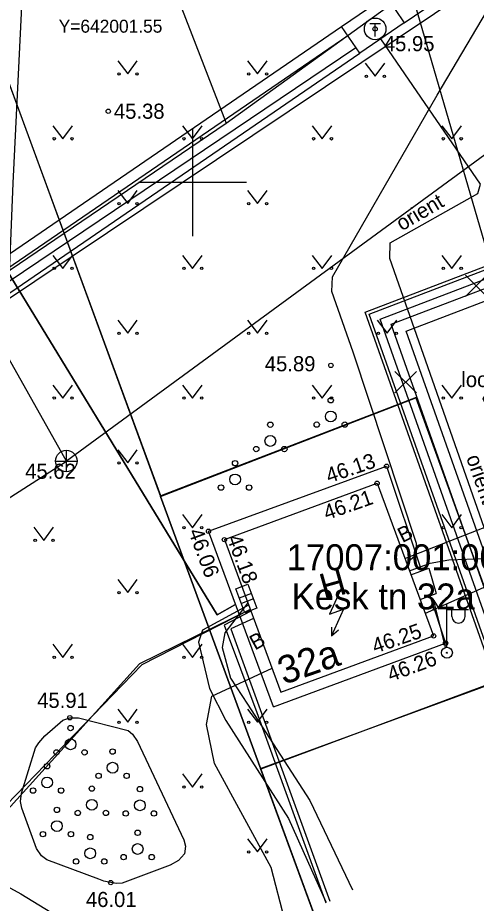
# Model space of a CAD drawing. Extents: x 641898 to 642187, y 6456130 to 6456463.
# Drawn here: x 641991.91 to 642013.13, y 6456216.62 to 6456257.61 of the extents above; entities that cross this region are included whole.
import ezdxf

# ---------------------------------------------------------------- set-up
doc = ezdxf.new("R2010")
doc.units = 0
for name, color, linetype in [('ABIJOONIS', 7, 'Continuous'), ('HALJASTUS', 7, 'Continuous'), ('KKAEV', 7, 'Continuous'), ('KORGUS', 7, 'Continuous'), ('MPOHULIIN', 7, 'Continuous'), ('PIIR', 7, 'Continuous'), ('POST', 7, 'Continuous'), ('PUU', 7, 'Continuous'), ('RAJATIS', 7, 'Continuous'), ('TKAEV', 7, 'Continuous'), ('TTRASS', 7, 'Continuous'), ('VORK', 7, 'Continuous')]:
    doc.layers.add(name, color=color, linetype=linetype)

# ---------------------------------------------------------------- blocks, each defined once
blk = doc.blocks.new('RING02')
at = {"layer": 'KORGUS'}
blk.add_circle((0, 0), 20, dxfattribs=at)
blk = doc.blocks.new('PQQSAS')
at = {"layer": 'HALJASTUS'}
for centre, radius in [((0, 150), 25), ((0, 0), 50), ((-130, -75), 25), ((130, -75), 25)]:
    blk.add_circle(centre, radius, dxfattribs=at)
blk = doc.blocks.new('MURU')
at = {"layer": 'HALJASTUS'}
for p, q in [((-92.7, 121.3), (0, 0)), ((0, 0), (89.1, 121.3))]:
    blk.add_line(p, q, dxfattribs=at)
for centre in [(-80.2, 0), (85.5, 0)]:
    blk.add_circle(centre, 11, dxfattribs=at)
blk = doc.blocks.new('KAKAEV')
at = {"layer": 'KKAEV'}
for p, q in [((0, -100), (0, 100)), ((-100, 0), (100, 0))]:
    blk.add_line(p, q, dxfattribs=at)
blk.add_circle((0, 0), 100, dxfattribs=at)
blk = doc.blocks.new('PQQSAS_1')
at = {"layer": 'PUU'}
for centre, radius in [((0, 150), 25), ((0, 0), 50), ((-130, -75), 25), ((130, -75), 25)]:
    blk.add_circle(centre, radius, dxfattribs=at)
blk = doc.blocks.new('BEPOST_1')
at = {"layer": 'POST'}
for radius in [50, 4.67]:
    blk.add_circle((0, 0), radius, dxfattribs=at)
blk = doc.blocks.new('POINT_DISPLAY')
blk.add_line((0, 0), (0, 0))
blk = doc.blocks.new('VAPOST_1')
at = {"layer": 'POST'}
for p, q in [((0, 50), (0, 450)), ((0, 400), (200, 400)), ((45.3, 335.8), (45.3, 400)), ((167.9, 335.8), (167.9, 400))]:
    blk.add_line(p, q, dxfattribs=at)
blk.add_arc((106.6, 335.8), 61.3, 180, 0, dxfattribs=at)
blk.add_blockref('POINT_DISPLAY', (0, 0), dxfattribs=at)
blk = doc.blocks.new('AJ_2')
at = {"layer": 'RAJATIS'}
for p, q in [((95.2, 449.3), (-18.5, 200.9)), ((-18.5, 200.9), (111.1, 245.8)), ((111.1, 245.8), (0, 0)), ((0, 79.3), (0, 0)), ((0, 0), (66.1, 52.9))]:
    blk.add_line(p, q, dxfattribs=at)
blk = doc.blocks.new('MPSUUN')
at = {"layer": 'MPOHULIIN'}
for p, q in [((50, 0), (500, 0)), ((500, 0), (409.7, -29.7)), ((500, 0), (409.8, 30))]:
    blk.add_line(p, q, dxfattribs=at)
blk.add_blockref('POINT_DISPLAY', (0, 0), dxfattribs=at)
blk = doc.blocks.new('RING02_1')
at = {"layer": 'KORGUS'}
blk.add_circle((0, 0), 20, dxfattribs=at)
blk = doc.blocks.new('SOKAEV_1')
at = {"layer": 'TKAEV'}
for p, q in [((-50, 50), (50, 50)), ((0, -70), (0, 50))]:
    blk.add_line(p, q, dxfattribs=at)
blk.add_circle((0, 0), 100, dxfattribs=at)
blk = doc.blocks.new('EITOOT')
at = {"layer": 'TTRASS'}
for p, q in [((-99, 99), (99, -99)), ((-99, -99), (99, 99))]:
    blk.add_line(p, q, dxfattribs=at)
blk = doc.blocks.new('ELKAPP')
at = {"layer": 'POST'}
for p, q in [((-27.1, 59.7), (-27.1, -59.7)), ((27.1, 59.7), (27.1, -59.7))]:
    blk.add_line(p, q, dxfattribs=at)
blk.add_lwpolyline([(-119.5, 59.7), (119.5, 59.7), (119.5, -59.7), (-119.5, -59.7)], close=True, dxfattribs=at)
blk = doc.blocks.new('VKORIS')
at = {"layer": 'VORK'}
for p, q in [((0, 500), (0, -500)), ((-500, 0), (500, 0))]:
    blk.add_line(p, q, dxfattribs=at)

msp = doc.modelspace()

# ---------------------------------------------------------------- linework, layer by layer
at = {"layer": 'ABIJOONIS'}
for p, q in [((642001.474, 6456233.449), (642008.535, 6456236.058)), ((642008.535, 6456236.058), (642011.151, 6456228.996)), ((642003.741, 6456225.71), (642000.738, 6456233.837)), ((642010.104, 6456231.822), (642010.926, 6456232.127)), ((642010.926, 6456232.127), (642011.273, 6456230.954)), ((642010.528, 6456230.678), (642011.273, 6456230.954)), ((642010.977, 6456230.844), (642011.705, 6456228.66)), ((642003.741, 6456225.71), (642011.705, 6456228.66))]:
    msp.add_line(p, q, dxfattribs=at)
for points in [[(642009.896, 6456232.384), (642010.36, 6456232.76), (642010.36, 6456233.27), (642007.43, 6456242.12), (642006.45, 6456244.94), (642006.48, 6456245.62), (642011.32, 6456254.02), (642016.38, 6456262.58), (642021.37, 6456271.1), (642026.92, 6456280.56), (642032.1, 6456289.04), (642037.52, 6456297.43)], [(642001.923, 6456283.612), (642005.3, 6456275.34), (642019.82, 6456225.53)], [(641993.196, 6456283.104), (641992.5, 6456266.646), (641991.684, 6456249.955), (641990.981, 6456232.74), (641990.668, 6456220.695), (641990.416, 6456215.888)], [(642070.343, 6456280.88), (642062.078, 6456272.042), (642045.355, 6456254.68), (642035.897, 6456251.41), (642023.178, 6456258.331), (642017.207, 6456253.96), (641994.162, 6456237.088)], [(642009.795, 6456257.37), (642012.615, 6456259.299)], [(641947.969, 6456216.126), (641967.063, 6456228.523), (641987.653, 6456242.035), (642012.873, 6456258.941)], [(641947.969, 6456216.126), (641967.063, 6456228.523), (641987.653, 6456242.035), (642012.873, 6456258.941)], [(641992.443, 6456258.55), (641999.304, 6456258.55), (642001.554, 6456252.722)], [(641971.734, 6456233.98), (641986.716, 6456243.394), (642006.898, 6456257.202)], [(641971.734, 6456233.98), (641986.716, 6456243.394), (642006.898, 6456257.202)], [(641972.025, 6456233.573), (641987, 6456242.982), (642007.177, 6456256.787)], [(641972.025, 6456233.573), (641987, 6456242.982), (642007.177, 6456256.787)], [(641972.025, 6456233.573), (641987, 6456242.982), (642007.177, 6456256.787)], [(642025.996, 6456219.67), (642019.347, 6456218.11), (642018.993, 6456218.308), (642009.129, 6456246.457), (642009.145, 6456247.186), (642013.202, 6456249.465), (642013.317, 6456249.904), (642008.714, 6456256.63)], [(641972.291, 6456233.15), (641987.284, 6456242.57), (642007.552, 6456256.226)], [(641972.291, 6456233.15), (641987.284, 6456242.57), (642007.552, 6456256.226)], [(641972.291, 6456233.15), (641987.284, 6456242.57), (642007.552, 6456256.226)], [(641972.557, 6456232.726), (641987.568, 6456242.159), (642007.732, 6456255.958)], [(641972.557, 6456232.726), (641987.568, 6456242.159), (642007.732, 6456255.958)], [(642017.657, 6456217.056), (642008.17, 6456243.887), (642016.156, 6456246.938), (642014.77, 6456251.775)], [(642018.034, 6456217.19), (642008.677, 6456243.653), (642016.642, 6456246.695), (642015.155, 6456251.885)], [(642018.412, 6456217.323), (642009.184, 6456243.418), (642017.127, 6456246.453), (642015.539, 6456251.995)], [(642018.93, 6456217.506), (642009.882, 6456243.096), (642017.795, 6456246.119), (642016.068, 6456252.147)], [(642017.516, 6456217.006), (642007.98, 6456243.975), (642015.974, 6456247.029), (642014.626, 6456251.734)], [(641988.169, 6456251.198), (642001.138, 6456229.963), (642001.957, 6456230.436)], [(642001.957, 6456230.436), (642001.138, 6456229.963), (641988.169, 6456251.198)], [(641947.516, 6456211.783), (641964.502, 6456218.08), (641994.162, 6456237.088), (641987.044, 6456249.726), (641986.589, 6456250.205)], [(642009.827, 6456232.571), (642015.19, 6456234.68), (642015.37, 6456234.8), (642015.39, 6456234.88), (642013.61, 6456239.6), (642013.44, 6456239.96), (642016.08, 6456244.23)], [(642000.738, 6456233.837), (642008.978, 6456236.844), (642010.591, 6456232.003)], [(642001.474, 6456233.449), (642004.09, 6456226.387), (642011.151, 6456228.996)], [(642010.038, 6456232.001), (642011, 6456232.36), (642011.85, 6456232.51), (642013.5, 6456232.57), (642014.21, 6456232.47), (642016.25, 6456232), (642018.51, 6456230.96), (642019.69, 6456229.5), (642021.25, 6456228.34), (642023.38, 6456227.39), (642034.14, 6456230.77), (642047.93, 6456233.42), (642048.55, 6456233.45), (642048.89, 6456233.41), (642049.46, 6456233.12), (642049.69, 6456232.85), (642049.93, 6456232.12), (642049.99, 6456231.5), (642049.87, 6456231.27)], [(641969.983, 6456232.95), (641970.134, 6456232.683), (641971.022, 6456231.027), (641971.428, 6456230.299), (641972.002, 6456229.488), (641974.001, 6456227.718), (641976.909, 6456225.512), (641979.093, 6456224.193), (641982.871, 6456222.315), (641985.664, 6456220.56), (641992.056, 6456217.051), (641996.699, 6456214.22), (642000.562, 6456211.983)], [(641969.983, 6456232.95), (641970.134, 6456232.683), (641971.022, 6456231.027), (641971.428, 6456230.299), (641972.002, 6456229.488), (641974.001, 6456227.718), (641976.909, 6456225.512), (641979.093, 6456224.193), (641982.871, 6456222.315), (641985.664, 6456220.56), (641992.056, 6456217.051), (641996.699, 6456214.22), (642000.562, 6456211.983)], [(642018.008, 6456221.998), (642017.46, 6456223.43), (642016.43, 6456227.67), (642014.69, 6456230.97), (642013.59, 6456231.28), (642010.765, 6456230.037)], [(642002.556, 6456230.529), (642001.5, 6456229.14), (642001.37, 6456228.46), (642001.76, 6456227.04), (642002.55, 6456225.83), (642005.42, 6456221.38), (642007.393, 6456217.237)], [(642002.671, 6456230.217), (641997.66, 6456227.65), (641990.93, 6456220.72), (641989.88, 6456219.77), (641987.64, 6456217.97), (641977.93, 6456213.49), (641977.72, 6456212.94), (641977.769, 6456212.153)], [(642002.671, 6456230.217), (641997.66, 6456227.65), (641990.93, 6456220.72), (641989.88, 6456219.77), (641987.64, 6456217.97), (641977.93, 6456213.49), (641977.72, 6456212.94), (641977.769, 6456212.153)], [(642002.671, 6456230.217), (641997.66, 6456227.65), (641990.93, 6456220.72), (641989.88, 6456219.77), (641987.64, 6456217.97), (641977.93, 6456213.49), (641977.72, 6456212.94), (641977.769, 6456212.153)], [(642002.668, 6456230.224), (641997.54, 6456227.71), (641991.14, 6456220.62), (641989.99, 6456219.52), (641987.89, 6456217.65), (641978.12, 6456213.25), (641977.87, 6456212.94), (641977.858, 6456212.184)], [(642002.668, 6456230.224), (641997.54, 6456227.71), (641991.14, 6456220.62), (641989.99, 6456219.52), (641987.89, 6456217.65), (641978.12, 6456213.25), (641977.87, 6456212.94), (641977.858, 6456212.184)], [(642002.668, 6456230.224), (641997.54, 6456227.71), (641991.14, 6456220.62), (641989.99, 6456219.52), (641987.89, 6456217.65), (641978.12, 6456213.25), (641977.87, 6456212.94), (641977.858, 6456212.184)], [(642002.594, 6456230.424), (642000.46, 6456229.26), (642000.28, 6456228.71), (642000.79, 6456226.56), (642001.54, 6456225.08), (642004.44, 6456220.54), (642006.166, 6456216.686)], [(642002.701, 6456230.135), (642001.467, 6456229.487), (642002.979, 6456225.447), (642006.165, 6456216.634)], [(642002.825, 6456229.802), (642001.775, 6456229.319), (642006.347, 6456216.717)], [(642004.275, 6456215.838), (642003.64, 6456218.27), (642001.02, 6456223.09), (642000.64, 6456224.9), (642000.9, 6456226.21), (642003.679, 6456227.495)], [(641999.628, 6456218.902), (641999.347, 6456218.6), (641998.969, 6456218.392), (641996.751, 6456217.553), (641996.476, 6456217.534), (641996.214, 6456217.577), (641995.889, 6456217.641), (641995.662, 6456217.73), (641993.261, 6456218.638), (641993.006, 6456218.821), (641992.775, 6456219.149), (641992.103, 6456221.03), (641992.04, 6456221.332), (641992.084, 6456221.724), (641992.741, 6456223.819), (641992.894, 6456224.05), (641993.17, 6456224.365), (641993.999, 6456225.093), (641994.323, 6456225.208), (641994.728, 6456225.21), (641997.022, 6456224.617), (641997.22, 6456224.454), (641997.451, 6456224.103), (641999.6, 6456219.56), (641999.669, 6456219.269), (641999.628, 6456218.902)]]:
    msp.add_lwpolyline(points, dxfattribs=at)
msp.add_lwpolyline([(642006.898, 6456257.202), (642008.962, 6456258.614), (642009.795, 6456257.37), (642007.732, 6456255.958)], close=True, dxfattribs=at)
at = {"layer": 'PIIR'}
for points in [[(642014.69, 6456191.4), (642003.15, 6456222.86), (642014.95, 6456227.2), (642010.34, 6456240.03), (641998.53, 6456235.47), (641979.16, 6456288.16), (641973.04, 6456305.27), (641972.939, 6456306.669)], [(641958.147, 6456280.869), (641979.18, 6456288.19), (641998.52, 6456235.45), (642003.16, 6456222.82), (642014.688, 6456191.399)]]:
    msp.add_lwpolyline(points, dxfattribs=at)
msp.add_lwpolyline([(641998.52, 6456235.45), (642010.33, 6456240.01), (642014.96, 6456227.22), (642003.16, 6456222.82)], close=True, dxfattribs=at)
at = {"layer": 'TTRASS'}
msp.add_lwpolyline([(641971.56, 6456232.362), (642001.554, 6456252.722), (642011.793, 6456260.133), (642015.579, 6456263.059), (642027.563, 6456281.67), (642041.768, 6456302.891)], dxfattribs=at)

# ---------------------------------------------------------------- block references
at = {"layer": 'ABIJOONIS', "xscale": 0.005, "yscale": 0.005}
for name, p in [('SOKAEV_1', (642008.448, 6456257.087)), ('RING02_1', (642008.448, 6456257.087)), ('MURU', (641997, 6456255)), ('MURU', (642003, 6456255)), ('MURU', (642008.446, 6456254.894)), ('RING02', (641996.102, 6456253.277)), ('MURU', (641994, 6456252)), ('MURU', (642000, 6456252)), ('MURU', (642000, 6456252)), ('MURU', (642000, 6456252)), ('MURU', (642006, 6456252)), ('MURU', (642012, 6456252)), ('VKORIS', (642000, 6456250)), ('VKORIS', (642000, 6456250)), ('MURU', (641997, 6456249)), ('MURU', (642003, 6456249)), ('MURU', (641994, 6456246)), ('MURU', (642000, 6456246)), ('MURU', (642000, 6456246)), ('MURU', (642000, 6456246)), ('MURU', (642006, 6456246)), ('MURU', (642012, 6456246)), ('EITOOT', (642013.122, 6456245.198)), ('MURU', (641997, 6456243)), ('MURU', (642003, 6456243)), ('MURU', (642009, 6456243)), ('RING02', (642006.398, 6456241.516)), ('EITOOT', (642009.86, 6456240.737)), ('MURU', (641994, 6456240)), ('MURU', (642000, 6456240)), ('MURU', (642000, 6456240)), ('MURU', (642000, 6456240)), ('MURU', (642006, 6456240)), ('MURU', (642012, 6456240)), ('PQQSAS_1', (642006.394, 6456239.15)), ('PQQSAS_1', (642003.598, 6456238.018)), ('KAKAEV', (641994.162, 6456237.088)), ('MURU', (641997, 6456237)), ('PQQSAS_1', (642001.968, 6456236.237)), ('RING02', (642008.978, 6456236.844)), ('RING02', (642008.535, 6456236.058)), ('MURU', (642000, 6456234)), ('MURU', (642000, 6456234)), ('MURU', (642000, 6456234)), ('MURU', (642012, 6456234)), ('MURU', (641993.12, 6456233.418)), ('RING02', (642000.738, 6456233.837)), ('RING02', (642001.474, 6456233.449)), ('MURU', (641997, 6456231)), ('AJ_2', (642006.427, 6456229.004)), ('VAPOST_1', (642011.77, 6456228.217)), ('RING02', (642011.151, 6456228.996)), ('MURU', (641994, 6456228)), ('MURU', (642000, 6456228)), ('MURU', (642000, 6456228)), ('MURU', (642000, 6456228)), ('BEPOST_1', (642011.77, 6456228.217)), ('RING02', (642011.705, 6456228.66)), ('MURU', (641997, 6456225)), ('MURU', (642003, 6456225)), ('RING02', (641994.323, 6456225.208)), ('PQQSAS', (641994.356, 6456223.98)), ('PQQSAS', (641996.3, 6456222.894)), ('PQQSAS', (641993.271, 6456222.213)), ('MURU', (642000, 6456222)), ('MURU', (642000, 6456222)), ('MURU', (642000, 6456222)), ('PQQSAS', (641995.341, 6456221.178)), ('PQQSAS', (641997.562, 6456221.153)), ('PQQSAS', (641993.725, 6456220.194)), ('PQQSAS', (641995.265, 6456218.932)), ('PQQSAS', (641997.461, 6456219.133)), ('MURU', (642003, 6456219)), ('RING02', (641996.214, 6456217.577))]:
    msp.add_blockref(name, p, dxfattribs=at)
at = {"layer": 'ABIJOONIS', "xscale": 0.005}
for name, p, yscale, rotation in [('ELKAPP', (642002.49, 6456230.725), 0.005000000000000001, -69.24930512355606), ('MPSUUN', (642011.77, 6456228.217), 0.005, 104.14698289850638)]:
    msp.add_blockref(name, p, dxfattribs=dict(at, yscale=yscale, rotation=rotation))

# ---------------------------------------------------------------- texts
at = {"layer": 'ABIJOONIS'}
for s, height, p in [('Y=642001.55         ', 0.6, (641993.808, 6456256.912)), (' 45.95', 0.7, (642008.59, 6456256.056)), (' 45.38', 0.7, (641996.102, 6456252.927)), (' 45.89', 0.7, (642003.083, 6456241.241)), ('looduses leidmata', 0.7, (642012.436, 6456240.512)), (' 45.62', 0.7, (641991.997, 6456236.266)), (' 45.91', 0.7, (641992.552, 6456225.662)), (' 46.01', 0.7, (641994.808, 6456216.448))]:
    msp.add_text(s, height=height, dxfattribs=at).set_placement(p)
for s, height, rotation, p in [('orient', 0.7, 30.5363, (642009.681, 6456247.716)), (' 46.13', 0.7, 18.8309, (642006.065, 6456235.973)), ('orient', 0.7, 289.3008, (642012.65, 6456237.248)), (' 46.21', 0.7, 19.4285, (642005.959, 6456234.256)), ('B', 0.7, 26.5651, (642009.708, 6456233.286)), (' 46.06', 0.7, 290.279, (641999.706, 6456234.067)), (' 46.06', 0.7, 290.279, (641999.706, 6456234.067)), (' 46.06', 0.7, 290.279, (641999.706, 6456234.067)), (' 46.18', 0.7, 290.3263, (642001.485, 6456233.779)), ('H', 1.2, 15.7086, (642006.086, 6456230.656)), (' 46.25', 0.7, 18.9868, (642008.201, 6456228.087)), ('B', 0.7, 29.1761, (642002.889, 6456228.313)), ('32a', 1.2854, 19.1988, (642004.219, 6456226.724)), (' 46.26', 0.7, 20.2806, (642008.924, 6456226.775))]:
    msp.add_text(s, height=height, rotation=rotation, dxfattribs=at).set_placement(p)
at = {"layer": 'PIIR'}
for s, p in [('17007:001:0044', (642004.352, 6456232.035)), ('Kesk tn 32a', (642004.583, 6456230.221))]:
    msp.add_text(s, height=1.2, dxfattribs=at).set_placement(p)

doc.saveas('drawing.dxf')
